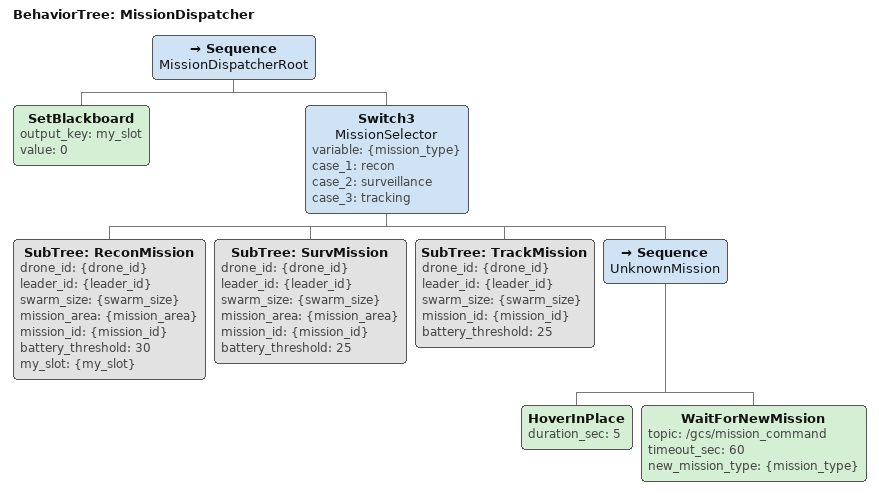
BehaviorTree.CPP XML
<?xml version="1.0" encoding="UTF-8"?>
<root BTCPP_format="4" main_tree_to_execute="MissionDispatcher">

  <!-- ============================================================
       MissionDispatcher
  ============================================================ -->
  <BehaviorTree ID="MissionDispatcher">
    <Sequence name="MissionDispatcherRoot">

      <!--
        슬롯 개념이 없는 임무(surveillance/tracking/unknown)에서도
        RTB가 my_slot을 읽을 때 "블랙보드에 키 자체가 없어 실패"하는
        상황을 막기 위한 안전 기본값. recon 임무면 아래 Switch3의
        case_1에서 실제 배정값으로 덮어써진다.
      -->
      <SetBlackboard output_key="my_slot" value="0"/>

      <!--
        Switch3 패턴:
          variable(mission_type) 값과 일치하는 case의 자식만 틱.
          선택된 자식의 반환값을 그대로 반환(실패해도 default로 안 떨어짐).
          case 1=recon, 2=surveillance, 3=tracking, 그 외=default.
      -->
      <Switch3 name="MissionSelector"
               variable="{mission_type}"
               case_1="recon"
               case_2="surveillance"
               case_3="tracking">

        <!-- case_1: 정찰 임무 (임무 중단 임계 30%) -->
        <SubTree ID="ReconMission"
                 drone_id="{drone_id}"
                 leader_id="{leader_id}"
                 swarm_size="{swarm_size}"
                 mission_area="{mission_area}"
                 mission_id="{mission_id}"
                 battery_threshold="30"
                 my_slot="{my_slot}"/>

        <!-- case_2: 감시 임무 (임무 중단 임계 25%) -->
        <SubTree ID="SurvMission"
                 drone_id="{drone_id}"
                 leader_id="{leader_id}"
                 swarm_size="{swarm_size}"
                 mission_area="{mission_area}"
                 mission_id="{mission_id}"
                 battery_threshold="25"/>

        <!-- case_3: 추적 임무 (임무 중단 임계 25%) -->
        <SubTree ID="TrackMission"
                 drone_id="{drone_id}"
                 leader_id="{leader_id}"
                 swarm_size="{swarm_size}"
                 mission_id="{mission_id}"
                 battery_threshold="25"/>

        <!--
          default: mission_type이 위 어느 case에도 맞지 않을 때만 실행.
          호버 유지 후 GCS로부터 새 명령 대기.
          timeout 초과 시 FAILURE → root EmergencyFallback 진입.
        -->
        <Sequence name="UnknownMission">
          <HoverInPlace duration_sec="5"/>
          <WaitForNewMission
            topic="/gcs/mission_command"
            timeout_sec="60"
            new_mission_type="{mission_type}"/>
        </Sequence>

      </Switch3>
    </Sequence>
  </BehaviorTree>

</root>
